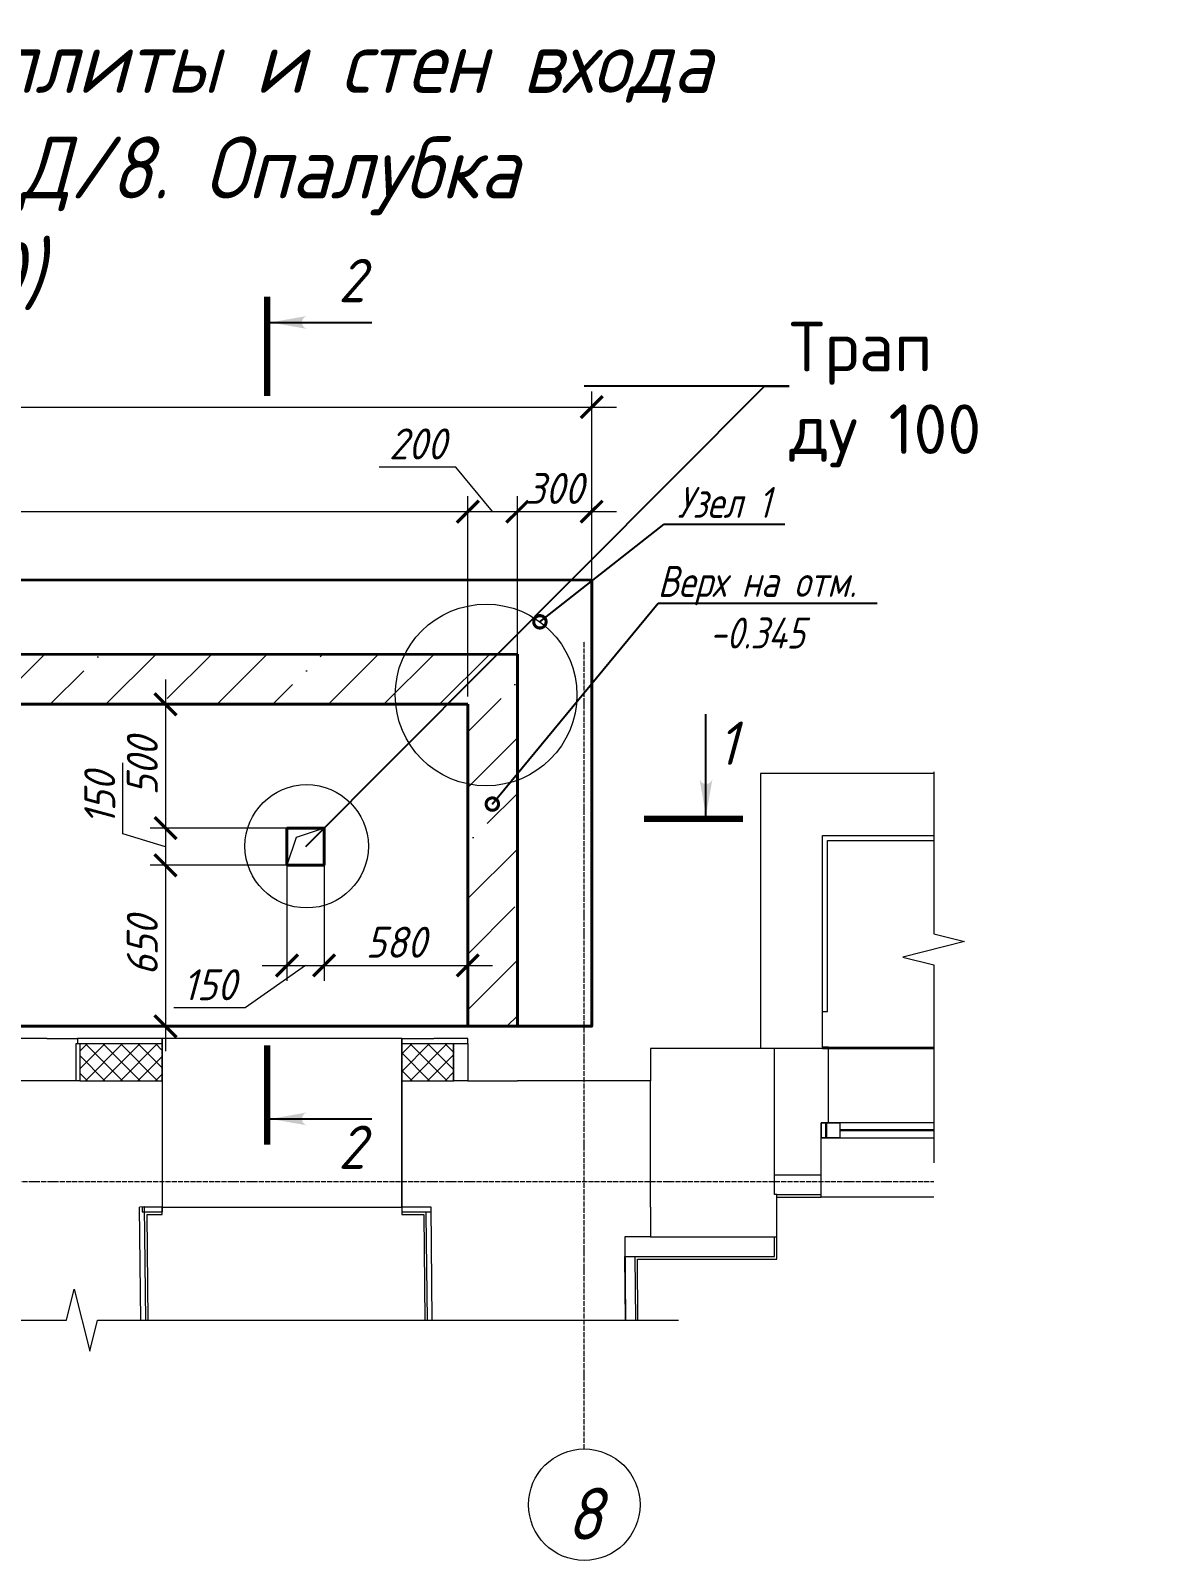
# Model space of a CAD drawing. Header units: millimetres. Extents: x 504091 to 2165846, y 135022 to 442887.
# Drawn here: x 1502126 to 1506678, y 269127 to 275304 of the extents above; entities that cross this region are included whole.
import ezdxf
from ezdxf import colors
from ezdxf.entities.mleader import LeaderData, LeaderLine
from ezdxf.math import Vec2, Vec3

# ---------------------------------------------------------------- set-up
doc = ezdxf.new("R2010")
doc.units = ezdxf.units.MM
for name, pattern in [('ADSK_Линия сетки', [25, 20, -2.5, 0, -2.5]), ('IMPORT-ADSK_Штриховая_ш3 п1_5 _2_', [4.5, 3, -1.5]), ('осеваяX2', [4, 2.5, -0.5, 0.5, -0.5])]:
    doc.linetypes.add(name, pattern=pattern)
doc.layers.get('Defpoints').update_dxf_attribs({"color": 255})
for name, color, linetype, lineweight in [('+АР_Вспомогательная', 7, 'Continuous', 9), ('_ Окна', 7, 'Continuous', 30), ('A-DETL', 90, 'Continuous', 9), ('A-DETL-GENF', 92, 'Continuous', 18), ('A-DETL-MEDM', 33, 'Continuous', 9), ('A-DETL-THIN', 151, 'Continuous', 18), ('Аннотация', 7, 'Continuous', 9), ('Барболитна входные группы План подвала_dwg', 252, 'Continuous', 9), ('Монолит тонкий', 204, 'Continuous', 9), ('Обобщенные модели', 7, 'Continuous', 18), ('Окна', 7, 'Continuous', 18), ('Оси', 165, 'осеваяX2', 13), ('Размер', 7, 'Continuous', 13), ('Размеры КР', 164, 'Continuous', 9)]:
    doc.layers.add(name, color=color, linetype=linetype, lineweight=lineweight)
for name, color, linetype in [('PS_Обозначения', 7, 'Continuous'), ('SGRAND', 7, 'Continuous'), ('Контур', 7, 'Continuous')]:
    doc.layers.add(name, color=color, linetype=linetype)
doc.layers.add('ВСПОМОГАТЕЛЬНЫЙ', color=52, linetype='Continuous', lineweight=5, plot=False)
doc.styles.add('GOST 2.304_new', font='isocpeur.ttf', dxfattribs={"width": 0.9, "oblique": 15})
doc.styles.add('PDF ISOCPEUR', font='isocpeur.ttf')
doc.dimstyles.new('SPDS 1_50', dxfattribs={"dimscale": 50, "dimtxt": 2.5, "dimasz": 1.77, "dimexe": 1.25, "dimexo": 0.625, "dimtad": 1, "dimdec": 0, "dimrnd": 0.001, "dimzin": 9, "dimtxsty": 'GOST 2.304_new', "dimblk": 'ARCHTICK', "dimcen": 2.5, "dimdle": 2, "dimclrt": 256, "dimadec": 0, "dimazin": 2, "dimtfac": 0.75, "dimtdec": 0, "dimtmove": 1, "dimatfit": 3, "dimfxl": 0, "dimtolj": 1, "dimlwd": 9, "dimlwe": 9, "dimarcsym": 0})

# ---------------------------------------------------------------- blocks, each defined once
blk = doc.blocks.new('Барболитна входные группы План подвала_dwg_окна_rehau_двупольное - 1360х1320Н ОК33-3751932-План подвала-498517-5')
at = {"layer": '_ Окна'}
for p, q in [((-680, -105), (-680, -45)), ((-624, -75), (-245.8, -75))]:
    blk.add_line(p, q, dxfattribs=at)
at = {"layer": '_ Окна', "color": 250, "lineweight": 18, "flags": 128}
blk.add_lwpolyline([(-624, -45), (-624, -105), (-700, -105), (-700, -45)], close=True, dxfattribs=at)
at = {"layer": 'Окна', "flags": 128}
blk.add_lwpolyline([(-245.8, -45), (-624, -45), (-700, -45), (-700, -105), (-624, -105), (-245.8, -105)], dxfattribs=at)
blk = doc.blocks.new('_ArchTick')
at = {"color": 0, "linetype": 'ByBlock', "const_width": 0.15}
blk.add_lwpolyline([(-0.5, -0.5), (0.5, 0.5)], dxfattribs=at)
blk = doc.blocks.new('*D3618')
at = {"layer": 'Defpoints', "color": 0, "lineweight": 20, "transparency": 16777216}
for p in [(1503890.5, 273361.6), (1499215.5, 272583.6), (1503890.5, 272583.6)]:
    blk.add_point(p, dxfattribs=at)
at = {"layer": 'Размеры КР', "color": 0, "lineweight": 9, "transparency": 16777216}
for p, q in [((1499215.5, 272614.9), (1499215.5, 273424.1)), ((1503890.5, 272614.9), (1503890.5, 273424.1)), ((1499115.5, 273361.6), (1503990.5, 273361.6))]:
    blk.add_line(p, q, dxfattribs=at)
at = {"layer": 'Размеры КР', "color": 0, "lineweight": 9, "transparency": 16777216, "xscale": 88.5, "yscale": 88.5, "zscale": 88.5, "rotation": 180}
blk.add_blockref('_ArchTick', (1499215.5, 273361.6), dxfattribs=at)
at = {"layer": 'Размеры КР', "color": 0, "lineweight": 9, "transparency": 16777216, "xscale": 88.5, "yscale": 88.5, "zscale": 88.5}
blk.add_blockref('_ArchTick', (1503890.5, 273361.6), dxfattribs=at)
at = {"layer": 'Размеры КР', "lineweight": 20, "transparency": 16777216, "insert": (1501553, 273455.3), "char_height": 125, "attachment_point": 5, "style": 'GOST 2.304_new'}
blk.add_mtext('\\A1;4675', dxfattribs=at)
blk = doc.blocks.new('*D3619')
at = {"layer": 'Defpoints', "color": 0, "lineweight": 20, "transparency": 16777216}
for p in [(1504090.5, 273361.6), (1504090.5, 272726.9), (1503890.5, 272583.6)]:
    blk.add_point(p, dxfattribs=at)
at = {"layer": 'Размеры КР', "color": 0, "lineweight": 9, "transparency": 16777216}
for p, q in [((1503842.6, 273541.3), (1503532.8, 273541.3)), ((1503990.5, 273361.6), (1503842.6, 273541.3)), ((1503890.5, 272614.9), (1503890.5, 273424.1)), ((1504090.5, 272758.2), (1504090.5, 273424.1)), ((1503790.5, 273361.6), (1504190.5, 273361.6))]:
    blk.add_line(p, q, dxfattribs=at)
at = {"layer": 'Размеры КР', "color": 0, "lineweight": 9, "transparency": 16777216, "xscale": 88.5, "yscale": 88.5, "zscale": 88.5, "rotation": 180}
blk.add_blockref('_ArchTick', (1503890.5, 273361.6), dxfattribs=at)
at = {"layer": 'Размеры КР', "color": 0, "lineweight": 9, "transparency": 16777216, "xscale": 88.5, "yscale": 88.5, "zscale": 88.5}
blk.add_blockref('_ArchTick', (1504090.5, 273361.6), dxfattribs=at)
at = {"layer": 'Размеры КР', "lineweight": 20, "transparency": 16777216, "insert": (1503687.7, 273635), "char_height": 125, "attachment_point": 5, "style": 'GOST 2.304_new'}
blk.add_mtext('\\A1;200', dxfattribs=at)
blk = doc.blocks.new('*D3620')
at = {"layer": 'Defpoints', "color": 0, "lineweight": 20, "transparency": 16777216}
for p in [(1504390.5, 273361.6), (1504390.5, 272969.3), (1504090.5, 272726.9)]:
    blk.add_point(p, dxfattribs=at)
at = {"layer": 'Размеры КР', "color": 0, "lineweight": 9, "transparency": 16777216}
for p, q in [((1504090.5, 272758.2), (1504090.5, 273424.1)), ((1504390.5, 273000.5), (1504390.5, 273424.1)), ((1503990.5, 273361.6), (1504490.5, 273361.6))]:
    blk.add_line(p, q, dxfattribs=at)
at = {"layer": 'Размеры КР', "color": 0, "lineweight": 9, "transparency": 16777216, "xscale": 88.5, "yscale": 88.5, "zscale": 88.5, "rotation": 180}
blk.add_blockref('_ArchTick', (1504090.5, 273361.6), dxfattribs=at)
at = {"layer": 'Размеры КР', "color": 0, "lineweight": 9, "transparency": 16777216, "xscale": 88.5, "yscale": 88.5, "zscale": 88.5}
blk.add_blockref('_ArchTick', (1504390.5, 273361.6), dxfattribs=at)
at = {"layer": 'Размеры КР', "lineweight": 20, "transparency": 16777216, "insert": (1504240.5, 273455.3), "char_height": 125, "attachment_point": 5, "style": 'GOST 2.304_new'}
blk.add_mtext('\\A1;300', dxfattribs=at)
blk = doc.blocks.new('*D3621')
at = {"layer": 'Defpoints', "color": 0, "lineweight": 20, "transparency": 16777216}
for p in [(1504390.5, 273784), (1498715.5, 273083.7), (1504390.5, 273086)]:
    blk.add_point(p, dxfattribs=at)
at = {"layer": 'Размеры КР', "color": 0, "lineweight": 9, "transparency": 16777216}
for p, q in [((1498715.5, 273115), (1498715.5, 273846.5)), ((1504390.5, 273117.2), (1504390.5, 273846.5)), ((1498615.5, 273784), (1504490.5, 273784))]:
    blk.add_line(p, q, dxfattribs=at)
at = {"layer": 'Размеры КР', "color": 0, "lineweight": 9, "transparency": 16777216, "xscale": 88.5, "yscale": 88.5, "zscale": 88.5, "rotation": 180}
blk.add_blockref('_ArchTick', (1498715.5, 273784), dxfattribs=at)
at = {"layer": 'Размеры КР', "color": 0, "lineweight": 9, "transparency": 16777216, "xscale": 88.5, "yscale": 88.5, "zscale": 88.5}
blk.add_blockref('_ArchTick', (1504390.5, 273784), dxfattribs=at)
at = {"layer": 'Размеры КР', "lineweight": 20, "transparency": 16777216, "insert": (1501553, 273877.7), "char_height": 125, "attachment_point": 5, "style": 'GOST 2.304_new'}
blk.add_mtext('\\A1;5675', dxfattribs=at)
blk = doc.blocks.new('_DotSmall')
at = {"color": 0, "linetype": 'ByBlock', "lineweight": 35, "const_width": 0.5}
blk.add_lwpolyline([(-0.0625, 0, 1), (0.0625, 0, 1)], format="xyb", close=True, dxfattribs=at)
blk = doc.blocks.new('_None')
blk = doc.blocks.new('*D4294')
at = {"layer": 'Defpoints', "color": 0, "lineweight": 20, "transparency": 16777216}
for p in [(1503160.3, 272008.5), (1503310.3, 271984), (1503310.3, 271529.1)]:
    blk.add_point(p, dxfattribs=at)
at = {"layer": 'Размеры КР', "color": 0, "lineweight": 9, "transparency": 16777216}
for p, q in [((1503160.3, 271977.3), (1503160.3, 271466.6)), ((1503310.3, 271952.7), (1503310.3, 271466.6)), ((1503235.3, 271529.1), (1502991.6, 271357.4)), ((1503060.3, 271529.1), (1503410.3, 271529.1)), ((1502991.6, 271357.4), (1502704.3, 271357.4))]:
    blk.add_line(p, q, dxfattribs=at)
at = {"layer": 'Размеры КР', "color": 0, "lineweight": 9, "transparency": 16777216, "xscale": 88.5, "yscale": 88.5, "zscale": 88.5, "rotation": 180}
blk.add_blockref('_ArchTick', (1503160.3, 271529.1), dxfattribs=at)
at = {"layer": 'Размеры КР', "color": 0, "lineweight": 9, "transparency": 16777216, "xscale": 88.5, "yscale": 88.5, "zscale": 88.5}
blk.add_blockref('_ArchTick', (1503310.3, 271529.1), dxfattribs=at)
at = {"layer": 'Размеры КР', "lineweight": 20, "transparency": 16777216, "insert": (1502848, 271451.2), "char_height": 125, "attachment_point": 5, "style": 'GOST 2.304_new'}
blk.add_mtext('\\A1;150', dxfattribs=at)
blk = doc.blocks.new('*D4295')
at = {"layer": 'Defpoints', "color": 0, "lineweight": 20, "transparency": 16777216}
for p in [(1503310.3, 271984), (1503890.5, 271792.7), (1503890.5, 271529.1)]:
    blk.add_point(p, dxfattribs=at)
at = {"layer": 'Размеры КР', "color": 0, "lineweight": 9, "transparency": 16777216}
for p, q in [((1503310.3, 271952.7), (1503310.3, 271466.6)), ((1503890.5, 271761.4), (1503890.5, 271466.6)), ((1503210.3, 271529.1), (1503990.5, 271529.1))]:
    blk.add_line(p, q, dxfattribs=at)
at = {"layer": 'Размеры КР', "color": 0, "lineweight": 9, "transparency": 16777216, "xscale": 88.5, "yscale": 88.5, "zscale": 88.5, "rotation": 180}
blk.add_blockref('_ArchTick', (1503310.3, 271529.1), dxfattribs=at)
at = {"layer": 'Размеры КР', "color": 0, "lineweight": 9, "transparency": 16777216, "xscale": 88.5, "yscale": 88.5, "zscale": 88.5}
blk.add_blockref('_ArchTick', (1503890.5, 271529.1), dxfattribs=at)
at = {"layer": 'Размеры КР', "lineweight": 20, "transparency": 16777216, "insert": (1503600.4, 271622.9), "char_height": 125, "attachment_point": 5, "style": 'GOST 2.304_new'}
blk.add_mtext('\\A1;580', dxfattribs=at)
blk = doc.blocks.new('*D4296')
at = {"layer": 'Defpoints', "color": 0, "lineweight": 20, "transparency": 16777216}
for p in [(1503219.4, 272583.6), (1502670.4, 272083.5), (1503219.4, 272083.5)]:
    blk.add_point(p, dxfattribs=at)
at = {"layer": 'Размеры КР', "color": 0, "lineweight": 9, "transparency": 16777216}
for p, q in [((1502670.4, 272683.6), (1502670.4, 271983.5)), ((1503188.2, 272583.6), (1502607.9, 272583.6)), ((1503188.2, 272083.5), (1502607.9, 272083.5))]:
    blk.add_line(p, q, dxfattribs=at)
at = {"layer": 'Размеры КР', "color": 0, "lineweight": 9, "transparency": 16777216, "xscale": 88.5, "yscale": 88.5, "zscale": 88.5}
for p, rotation in [((1502670.4, 272583.6), 90), ((1502670.4, 272083.5), 270)]:
    blk.add_blockref('_ArchTick', p, dxfattribs=dict(at, rotation=rotation))
at = {"layer": 'Размеры КР', "lineweight": 20, "transparency": 16777216, "insert": (1502576.7, 272333.6), "char_height": 125, "attachment_point": 5, "rotation": 90, "style": 'GOST 2.304_new'}
blk.add_mtext('\\A1;500', dxfattribs=at)
blk = doc.blocks.new('*D4297')
at = {"layer": 'Defpoints', "color": 0, "lineweight": 20, "transparency": 16777216}
for p in [(1503219.4, 272083.5), (1502670.4, 271933.5), (1503235.3, 271933.5)]:
    blk.add_point(p, dxfattribs=at)
at = {"layer": 'Размеры КР', "color": 0, "lineweight": 9, "transparency": 16777216}
for p, q in [((1502498.5, 272060.1), (1502498.5, 272347.3)), ((1502670.4, 272183.5), (1502670.4, 271833.5)), ((1502670.4, 272008.5), (1502498.5, 272060.1)), ((1503188.2, 272083.5), (1502607.9, 272083.5)), ((1503204, 271933.5), (1502607.9, 271933.5))]:
    blk.add_line(p, q, dxfattribs=at)
at = {"layer": 'Размеры КР', "color": 0, "lineweight": 9, "transparency": 16777216, "xscale": 88.5, "yscale": 88.5, "zscale": 88.5}
for p, rotation in [((1502670.4, 272083.5), 90), ((1502670.4, 271933.5), 270)]:
    blk.add_blockref('_ArchTick', p, dxfattribs=dict(at, rotation=rotation))
at = {"layer": 'Размеры КР', "lineweight": 20, "transparency": 16777216, "insert": (1502404.8, 272203.7), "char_height": 125, "attachment_point": 5, "rotation": 90, "style": 'GOST 2.304_new'}
blk.add_mtext('\\A1;150', dxfattribs=at)
blk = doc.blocks.new('*D4298')
at = {"layer": 'Defpoints', "color": 0, "lineweight": 20, "transparency": 16777216}
for p in [(1503235.3, 271933.5), (1502670.4, 271283.6), (1503010.6, 271283.6)]:
    blk.add_point(p, dxfattribs=at)
at = {"layer": 'Размеры КР', "color": 0, "lineweight": 9, "transparency": 16777216}
for p, q in [((1502670.4, 272033.5), (1502670.4, 271183.6)), ((1503204, 271933.5), (1502607.9, 271933.5)), ((1502979.4, 271283.6), (1502607.9, 271283.6))]:
    blk.add_line(p, q, dxfattribs=at)
at = {"layer": 'Размеры КР', "color": 0, "lineweight": 9, "transparency": 16777216, "xscale": 88.5, "yscale": 88.5, "zscale": 88.5}
for p, rotation in [((1502670.4, 271933.5), 90), ((1502670.4, 271283.6), 270)]:
    blk.add_blockref('_ArchTick', p, dxfattribs=dict(at, rotation=rotation))
at = {"layer": 'Размеры КР', "lineweight": 20, "transparency": 16777216, "insert": (1502576.7, 271608.6), "char_height": 125, "attachment_point": 5, "rotation": 90, "style": 'GOST 2.304_new'}
blk.add_mtext('\\A1;650', dxfattribs=at)

msp = doc.modelspace()

# ---------------------------------------------------------------- hatches: boundary and pattern name
at = {"layer": 'A-DETL-GENF', "lineweight": 9}
h = msp.add_hatch(dxfattribs=at)
h.set_pattern_fill('FP7_13', style=0, pattern_type=2)
h.set_pattern_definition([(45, (1535054.935, 273012.195), (-35.35534, 35.35534), []), (135, (1535054.935, 273012.195), (-35.35534, -35.35534), [])])
h.paths.add_polyline_path([(1502522.5099, 271063.6094), (1502656.9286, 271063.6094), (1502656.9286, 271213.6094), (1502324.7611, 271213.6094), (1502324.7611, 271063.6094)])
h = msp.add_hatch(dxfattribs=at)
h.set_pattern_fill('FP7_14', style=0, pattern_type=2)
h.set_pattern_definition([(45, (1535162.876, 273012.195), (-35.35534, 35.35534), []), (135, (1535162.876, 273012.195), (-35.35534, -35.35534), [])])
h.paths.add_polyline_path([(1503832.7018, 271063.6094), (1503832.7018, 271213.6094), (1503623.9286, 271213.6094), (1503623.9286, 271063.6094)])
at = {"layer": 'A-DETL-GENF'}
msp.add_hatch(color=251, dxfattribs=at).paths.add_polyline_path([(1505346.5873, 271193.6094), (1505346.5873, 271198.6094), (1505321.5873, 271198.6094), (1505321.5873, 271193.6094)])
at = {"layer": 'PS_Обозначения', "ltscale": 50}
for points in [[(1503093.3514, 274125.5505), (1503243.3514, 274099.1505, -0.839099631), (1503243.3514, 274151.9505)], [(1504851.7938, 272134.0316), (1504878.1938, 272284.0316, -0.839099631), (1504825.3938, 272284.0316)], [(1503093.3514, 270909.4835), (1503243.3514, 270935.8835, 0.839099631), (1503243.3514, 270883.0835)]]:
    msp.add_hatch(color=256, dxfattribs=at).paths.add_polyline_path(points, flags=0)
at = {"layer": 'SGRAND', "lineweight": 20}
h = msp.add_hatch(dxfattribs=at)
h.set_pattern_fill('ANSI35', color=256, scale=50)
h.paths.add_polyline_path([(1504090.4573, 272785.8325), (1499015.4573, 272783.8325), (1499015.4573, 271283.6094), (1499215.4573, 271283.6094), (1499215.4573, 272583.6094), (1503890.4573, 272583.6094), (1503890.4573, 271283.6094), (1504090.4573, 271283.6094)])

# ---------------------------------------------------------------- linework, layer by layer
at = {"layer": '+АР_Вспомогательная', "color": 7, "linetype": 'Continuous', "ltscale": 50}
for points in [[(1505770.7899, 272310.6547), (1505770.7899, 271656.9469), (1505895.7899, 271625.6969), (1505645.7899, 271563.1969), (1505770.7899, 271531.9469), (1505770.7899, 270732.4474)], [(1497547.6769, 270096.6035), (1502270.6886, 270096.6035), (1502301.9386, 270221.6035), (1502364.4386, 269971.6035), (1502395.6886, 270096.6035), (1504740.3083, 270096.6035)]]:
    msp.add_lwpolyline(points, dxfattribs=at)
at = {"layer": 'A-DETL', "color": 18, "true_color": 0x000000}
for p, q in [((1505341.5873, 271343.6094), (1505341.5873, 272033.6094)), ((1505341.5873, 272033.6094), (1505770.7899, 272033.6094)), ((1505321.5873, 271343.6094), (1505341.5873, 271343.6094)), ((1502191.4203, 271233.6094), (1502315.4573, 271233.6094)), ((1502310.4573, 271063.6094), (1502310.4573, 271213.6094)), ((1502310.4573, 271213.6094), (1502315.4573, 271213.6094)), ((1502656.9286, 271213.6094), (1502656.9286, 271233.6094)), ((1505127.9404, 270683.6094), (1505127.9404, 271193.6094)), ((1504627.9404, 270553.6094), (1504627.9404, 271063.6094)), ((1505316.5873, 270593.6094), (1505316.5873, 270683.6094)), ((1505137.9404, 270603.6094), (1505316.5873, 270603.6094)), ((1505137.9404, 270593.6094), (1505316.5873, 270593.6094)), ((1502585.5411, 270553.8242), (1502565.5423, 270553.6094)), ((1502575.5428, 270553.6094), (1502575.5428, 270533.6094)), ((1502575.5428, 270533.6094), (1502595.7588, 270533.6094)), ((1502590.4517, 270096.6035), (1502585.5411, 270553.8242)), ((1502595.7588, 270533.6094), (1502656.9286, 270533.6094)), ((1502600.4523, 270096.6035), (1502595.8662, 270523.6094)), ((1502595.8662, 270523.6094), (1502656.9286, 270523.6094)), ((1502656.9286, 270523.6094), (1502656.9286, 270553.6094)), ((1503623.9286, 270553.6094), (1503623.9286, 270523.6094)), ((1503623.9286, 270533.6094), (1503722.8653, 270533.6094)), ((1503623.9286, 270523.6094), (1503712.9665, 270523.6094)), ((1503712.9665, 270523.6094), (1503717.31, 270096.6035)), ((1503722.9671, 270523.6094), (1503722.8653, 270533.6094)), ((1503722.8653, 270533.6094), (1503742.6629, 270533.6094)), ((1503742.8664, 270533.6117), (1503722.8674, 270533.4083)), ((1503727.3105, 270096.6035), (1503722.9671, 270523.6094)), ((1503742.6629, 270533.6094), (1503742.6629, 270553.6094)), ((1504627.9404, 270433.6094), (1504523.9239, 270433.6094)), ((1504523.9239, 270433.6094), (1504523.9239, 270353.6094)), ((1505127.9404, 270353.6094), (1505127.9404, 270433.6094)), ((1505137.9404, 270343.6094), (1505137.9404, 270433.6094)), ((1504523.9239, 270353.6094), (1505127.9404, 270353.6094)), ((1504524.7376, 270353.6187), (1504564.7355, 270354.0255)), ((1504527.3519, 270096.6035), (1504524.7376, 270353.6187)), ((1504564.7355, 270354.0255), (1504567.3539, 270096.6035)), ((1504577.3544, 270096.6035), (1504574.842, 270343.6094)), ((1504574.842, 270343.6094), (1505137.9404, 270343.6094))]:
    msp.add_line(p, q, dxfattribs=at)
at = {"layer": 'A-DETL', "color": 18, "linetype": 'IMPORT-ADSK_Штриховая_ш3 п1_5 _2_', "lineweight": 18, "true_color": 0x000000}
for p, q in [((1502656.9286, 271063.6094), (1502656.9286, 271213.6094)), ((1503833.9286, 271063.6094), (1503833.9286, 271213.6094)), ((1502655.6129, 271063.6094), (1502656.9286, 271063.6094)), ((1503832.7018, 271063.6094), (1503833.9286, 271063.6094))]:
    msp.add_line(p, q, dxfattribs=at)
at = {"layer": 'A-DETL', "color": 18, "lineweight": 18, "true_color": 0x000000}
for p, q in [((1503623.9286, 271233.6094), (1503753.9286, 271233.6094)), ((1505346.5873, 271198.6094), (1505770.7899, 271198.6094)), ((1505346.5873, 271193.6094), (1505770.7899, 271193.6094)), ((1502523.9286, 271063.6094), (1502656.9286, 271063.6094)), ((1503623.9286, 271063.6094), (1503753.9286, 271063.6094)), ((1505137.9404, 270603.6094), (1505127.9404, 270603.6094)), ((1505770.7899, 270593.6094), (1505316.5873, 270593.6094)), ((1502656.9286, 270553.6094), (1502633.9286, 270553.6094)), ((1503633.9286, 270553.6094), (1503623.9286, 270553.6094))]:
    msp.add_line(p, q, dxfattribs=at)
at = {"layer": 'A-DETL-MEDM', "color": 18, "true_color": 0x000000}
for p, q in [((1505770.7899, 272303.6094), (1505071.5873, 272303.6094)), ((1505071.5873, 272303.6094), (1505071.5873, 271193.6094)), ((1505321.5873, 271198.6094), (1505321.5873, 272053.6094)), ((1505321.5873, 272053.6094), (1505770.7899, 272053.6094)), ((1505321.5873, 271193.6094), (1504627.9404, 271193.6094)), ((1504627.9404, 271193.6094), (1504627.9404, 271063.6094)), ((1505346.5873, 270893.6094), (1505346.5873, 271193.6094)), ((1502324.7611, 271063.6094), (1497590.5993, 271063.6094)), ((1503890.4573, 271063.6094), (1503833.9286, 271063.6094)), ((1504627.9404, 271063.6094), (1504090.4573, 271063.6094)), ((1505316.5873, 270683.6094), (1505316.5873, 270833.6094)), ((1505127.9404, 270603.6094), (1505127.9404, 270683.6094)), ((1505127.9404, 270683.6094), (1505316.5873, 270683.6094)), ((1505137.9404, 270433.6094), (1505137.9404, 270603.6094)), ((1502570.4505, 270096.6035), (1502565.5423, 270553.6094)), ((1502633.9286, 270553.6094), (1502575.5428, 270553.6094)), ((1503742.6629, 270553.6094), (1503633.9286, 270553.6094)), ((1503747.3115, 270096.6035), (1503742.6629, 270553.6094)), ((1504627.9404, 270553.6094), (1504627.9404, 270433.6094)), ((1504523.9239, 270433.6094), (1504527.3519, 270096.6035)), ((1504627.9404, 270433.6094), (1505137.9404, 270433.6094))]:
    msp.add_line(p, q, dxfattribs=at)
at = {"layer": 'A-DETL-THIN', "color": 18, "true_color": 0x000000}
for p, q in [((1502191.4203, 271233.6094), (1497590.5993, 271233.6094)), ((1502656.9286, 271233.6094), (1502315.4573, 271233.6094)), ((1502315.4573, 271233.6094), (1502315.4573, 271213.6094)), ((1502315.4573, 271213.6094), (1502656.9286, 271213.6094)), ((1502324.7611, 271213.6094), (1502324.7611, 271063.6094)), ((1503623.9286, 271233.6094), (1503623.9286, 271213.6094)), ((1503623.9286, 271213.6094), (1503623.9286, 271063.6094)), ((1503623.9286, 271213.6094), (1503890.4573, 271213.6094)), ((1503890.4173, 271233.6094), (1503753.9286, 271233.6094)), ((1503832.7018, 271063.6094), (1503832.7018, 271213.6094)), ((1503890.4573, 271213.6094), (1503890.4173, 271233.6094)), ((1503890.4573, 271213.6094), (1503890.4573, 271063.6094)), ((1505346.5873, 271198.6094), (1505321.5873, 271198.6094)), ((1505321.5873, 271198.6094), (1505321.5873, 271193.6094)), ((1505321.5873, 271193.6094), (1505346.5873, 271193.6094)), ((1505346.5873, 271193.6094), (1505346.5873, 271198.6094)), ((1502324.7611, 271063.6094), (1502522.6129, 271063.6094)), ((1503753.9286, 271063.6094), (1503832.7018, 271063.6094)), ((1503890.4573, 271063.6094), (1504090.4573, 271063.6094))]:
    msp.add_line(p, q, dxfattribs=at)
at = {"layer": 'Defpoints', "lineweight": 20}
msp.add_circle((1503240.1679, 272010.3685), 249.0868, dxfattribs=at)
at = {"layer": 'PS_Обозначения', "ltscale": 50}
for points in [[(1503080.8514, 274228.9766, 25, 25, 0), (1503080.8514, 273828.9766, 0, 0, 0)], [(1504601.7938, 272121.5316, 25, 25, 0), (1505001.7938, 272121.5316, 0, 0, 0)], [(1503080.8514, 270806.0574, 25, 25, 0), (1503080.8514, 271206.0574, 0, 0, 0)]]:
    msp.add_lwpolyline(points, format="xyseb", dxfattribs=at)
for points in [[(1503093.3514, 274125.5505), (1503503.2425, 274125.5505)], [(1504851.7938, 272134.0316), (1504851.7938, 272543.9227)], [(1503093.3514, 270909.4835), (1503503.2425, 270909.4835)]]:
    msp.add_lwpolyline(points, dxfattribs=at)
at = {"layer": 'ВСПОМОГАТЕЛЬНЫЙ', "color": 6}
for p, q in [((1502656.9286, 271233.6094), (1502656.9286, 270533.6094)), ((1503623.9286, 271233.6094), (1503623.9286, 270533.6094))]:
    msp.add_line(p, q, dxfattribs=at)
at = {"layer": 'Контур', "lineweight": 20}
msp.add_circle((1504360.6518, 269351.7437), 225, dxfattribs=at)
at = {"layer": 'Монолит тонкий', "lineweight": 40, "ltscale": 100}
for p, q in [((1504090.4573, 272785.8325), (1499015.4573, 272783.8325)), ((1504090.4573, 271283.6094), (1504090.4573, 272785.8325)), ((1503890.4573, 272583.6094), (1499015.4573, 272583.6094)), ((1503890.4573, 272583.6094), (1503890.4573, 271283.6094)), ((1503310.2531, 272083.5155), (1503160.2531, 272083.5155)), ((1503160.2531, 272083.5155), (1503160.2531, 271933.5155)), ((1503310.2531, 271933.5155), (1503310.2531, 272083.5155)), ((1503160.2531, 271933.5155), (1503310.2531, 271933.5155))]:
    msp.add_line(p, q, dxfattribs=at)
msp.add_lwpolyline([(1498715.4573, 271283.6094), (1498715.4573, 273083.7143), (1504390.4573, 273085.9508), (1504390.4573, 271283.6094)], close=True, dxfattribs=at)
at = {"layer": 'Обобщенные модели'}
for p, q in [((1503160.2531, 271933.5155), (1503160.2531, 272083.5155)), ((1503160.2531, 272083.5155), (1503310.2531, 272083.5155)), ((1503197.7531, 272046.0155), (1503160.2531, 271933.5155)), ((1503310.2531, 272083.5155), (1503197.7531, 272046.0155)), ((1503310.2531, 272083.5155), (1503310.2531, 271933.5155)), ((1503310.2531, 271933.5155), (1503160.2531, 271933.5155))]:
    msp.add_line(p, q, dxfattribs=at)
at = {"layer": 'Оси', "linetype": 'ADSK_Линия сетки'}
for p, q in [((1504360.6518, 269576.7437), (1504360.6518, 272837.4586)), ((1497023.1133, 270657.2914), (1505770.7899, 270657.2914))]:
    msp.add_line(p, q, dxfattribs=at)
at = {"layer": 'Размеры КР', "lineweight": 20}
msp.add_lwpolyline([(1499015.4573, 271283.6094), (1499014.8661, 272783.8323), (1504090.4573, 272785.8325), (1504090.4573, 271283.6094)], dxfattribs=at)
msp.add_lwpolyline([(1502656.9286, 270553.6094), (1503623.9286, 270553.6094), (1503623.9286, 271233.6094), (1502656.9286, 271233.6094)], close=True, dxfattribs=at)
msp.add_circle((1503964.2066, 272621.234), 366.7406, dxfattribs=at)

# ---------------------------------------------------------------- block references
at = {"layer": 'Барболитна входные группы План подвала_dwg', "color": 7}
msp.add_blockref('Барболитна входные группы План подвала_dwg_окна_rehau_двупольное - 1360х1320Н ОК33-3751932-План подвала-498517-5', (1506016.5873, 270938.6094), dxfattribs=at)

# ---------------------------------------------------------------- texts
at = {"layer": 'PS_Обозначения', "style": 'GOST 2.304_new', "oblique": 15, "width": 0.9}
for s, p in [('2', (1503367.5631, 274207.3692)), ('1', (1504899.0706, 272339.2692)), ('2', (1503367.5631, 270707.7264))]:
    msp.add_text(s, height=175, dxfattribs=at).set_placement(p)
at = {"layer": 'Аннотация', "lineweight": 9, "insert": (1498288.8034, 275302.3355), "char_height": 250, "attachment_point": 1, "line_spacing_factor": 1.022766, "style": 'GOST 2.304_new'}
msp.add_mtext_dynamic_manual_height_columns('\\pi577.38058;Схема фундаментной плиты и стен входа \\P\\pi780.39223;в подвал №5 в осях Д/8. Опалубка  \\P\\pi2851.08143;(М 1:50)', width=6890.720953, gutter_width=2500, heights=[1983.7092], dxfattribs=at)
at = {"layer": 'Оси', "insert": (1504360.2364, 269315.2914), "char_height": 210, "width": 139.32, "attachment_point": 5, "line_spacing_factor": 1.022766, "style": 'GOST 2.304_new'}
msp.add_mtext('\\pt53.9994,108.0009,162.0003,215.9997,269.9991,324.0006,378,431.9994,486.0009,540.0003,593.9997,647.9991,702.0006,756,809.9994,864.0009,918.0003,971.9997,1025.9991,1080.0006,1134,1187.9994,1242.0009,1296.0003,1349.9997,1403.9991,1458.0006,1512,1565.9994,1620.0009,1674.0003,1727.9997;8', dxfattribs=at)

# ---------------------------------------------------------------- dimensions: what is measured, and where the dimension line sits
at = {"layer": 'Размеры КР', "lineweight": 20}
for base, p1, p2, picture, middle in [((1504390.4573, 273783.9699), (1498715.4573, 273083.7143), (1504390.4573, 273085.9508), '*D3621', (1501552.9573, 273877.7199)), ((1503890.4573, 273361.5978), (1499215.4573, 272583.6094), (1503890.4573, 272583.6094), '*D3618', (1501552.9573, 273455.3478)), ((1503890.4573, 271529.117), (1503310.2531, 271983.967), (1503890.4573, 271792.6742), '*D4295', (1503600.3552, 271622.867))]:
    dim = msp.add_linear_dim(base=base, p1=p1, p2=p2, dimstyle='SPDS 1_50', dxfattribs=at)
    dim.commit()
    dim.dimension.update_dxf_attribs({"geometry": picture, "text_midpoint": middle})
for base, p1, p2, picture, middle in [((1504090.4573, 273361.5978), (1503890.4573, 272583.6094), (1504090.4573, 272726.9317), '*D3619', (1503811.3021, 273541.2668)), ((1504390.4573, 273361.5978), (1504090.4573, 272726.9317), (1504390.4573, 272969.2571), '*D3620', (1504240.4573, 273361.5978)), ((1503310.2531, 271529.117), (1503160.2531, 272008.5155), (1503310.2531, 271983.967), '*D4294', (1502960.3311, 271357.4439))]:
    dim = msp.add_linear_dim(base=base, p1=p1, p2=p2, dimstyle='SPDS 1_50', dxfattribs=at)
    dim.commit()
    dim.dimension.update_dxf_attribs({"geometry": picture, "text_midpoint": middle, "dimtype": 160})
for base, p1, p2, picture, middle in [((1502670.4105, 272083.5155), (1503219.4012, 272583.6094), (1503219.4012, 272083.5155), '*D4296', (1502576.6605, 272333.5625)), ((1502670.4105, 271933.5155), (1503219.4012, 272083.5155), (1503235.2531, 271933.5155), '*D4297', (1502404.7855, 272091.328)), ((1502670.4105, 271283.6094), (1503235.2531, 271933.5155), (1503010.6259, 271283.6094), '*D4298', (1502576.6605, 271608.5625))]:
    dim = msp.add_linear_dim(base=base, p1=p1, p2=p2, angle=90, dimstyle='SPDS 1_50', dxfattribs=at)
    dim.commit()
    dim.dimension.update_dxf_attribs({"geometry": picture, "text_midpoint": middle})

# ---------------------------------------------------------------- leaders
at = {"layer": 'Defpoints', "lineweight": 20}
ml = msp.add_multileader_mtext('Standard', dxfattribs=at)
ml.set_content('Трап \\Pду 100', color=256, style='PDF ISOCPEUR')
ml.set_leader_properties(color=256, linetype='ByLayer', lineweight=-1)
ml.set_arrow_properties(name='NONE')
ml.build(insert=Vec2(0, 0))
ml.multileader.update_dxf_attribs({"text_left_attachment_type": 6, "text_right_attachment_type": 6, "dogleg_length": 100, "arrow_head_size": 300})
ctx = ml.context
ctx.base_point, ctx.char_height, ctx.arrow_head_size, ctx.landing_gap_size, ctx.plane_origin = Vec3(1505188.1741, 273868.0037), 200, 300, 0, Vec3(1514936.465, 244044.2693)
ctx.left_attachment, ctx.right_attachment = 6, 6
notes = []
notes.append((ctx, [(0, (1, 1, 0), (1505088.1741, 273868.0037), (1, 0), 100, [(0, [(1503236.709, 272009.837)], 0, [])])]))
ctx.mtext.insert, ctx.mtext.width, ctx.mtext.flow_direction = Vec3(1505188.1741, 274128.0037), 1489.588336, 5
at = {"layer": 'Размер', "ltscale": 20}
ml = msp.add_multileader_mtext('Standard', dxfattribs=at)
ml.set_content('\\A1;{\\W0.8;Узел 1}', color=256, style='GOST 2.304_new')
ml.set_leader_properties()
ml.set_arrow_properties(name='DOTSMALL')
ml.build(insert=Vec2(0, 0))
ml.multileader.update_dxf_attribs({"text_left_attachment_type": 6, "text_right_attachment_type": 6, "dogleg_length": 1, "arrow_head_size": 100})
ctx = ml.context
ctx.base_point, ctx.char_height, ctx.arrow_head_size, ctx.landing_gap_size, ctx.plane_origin = Vec3(1504702.992, 273311.3538), 125, 100, 0, Vec3(1483052.9332, 418514.0401)
ctx.left_attachment, ctx.right_attachment, ctx.text_align_type = 6, 6, 1
notes.append((ctx, [(1, (1, 1, 0), (1504682.992, 273311.3538), (1, 0), 20, [(0, [(1504181.5051, 272916.666)], 0, [])])]))
ctx.mtext.insert, ctx.mtext.rotation, ctx.mtext.width, ctx.mtext.alignment, ctx.mtext.flow_direction = Vec3(1504923.9857, 273461.3538), 6.283185307, 854.743649, 2, 5
ml = msp.add_multileader_mtext('Standard', dxfattribs=at)
ml.set_content('\\A1;{\\W0.8;Верх на отм. -0.345}', color=256, style='GOST 2.304_new')
ml.set_leader_properties()
ml.set_arrow_properties(name='DOTSMALL')
ml.build(insert=Vec2(0, 0))
ml.multileader.update_dxf_attribs({"text_left_attachment_type": 6, "text_right_attachment_type": 6, "dogleg_length": 1, "arrow_head_size": 100})
ctx = ml.context
ctx.base_point, ctx.char_height, ctx.arrow_head_size, ctx.landing_gap_size, ctx.plane_origin = Vec3(1504679.1038, 272992.3038), 125, 100, 0, Vec3(1483164.4511, 418161.2325)
ctx.left_attachment, ctx.right_attachment, ctx.text_align_type = 6, 6, 1
notes.append((ctx, [(1, (1, 1, 0), (1504659.1038, 272992.3038), (1, 0), 20, [(0, [(1503989.4527, 272180.65)], 0, [])])]))
ctx.mtext.insert, ctx.mtext.rotation, ctx.mtext.width, ctx.mtext.alignment, ctx.mtext.flow_direction = Vec3(1505057.5734, 273142.3038), 6.283185307, 854.743649, 2, 5
for ctx, leaders in notes:
    for number, flags, end, landing, length, lines in leaders:
        leader = LeaderData()
        leader.index, (leader.has_last_leader_line, leader.has_dogleg_vector, leader.attachment_direction) = number, flags
        leader.last_leader_point, leader.dogleg_vector, leader.dogleg_length = Vec3(end), Vec3(landing), length
        for number, points, colour, breaks in lines:
            line = LeaderLine()
            line.index, line.vertices, line.color, line.breaks = number, Vec3.list(points), colors.encode_raw_color(colour), breaks
            leader.lines.append(line)
        ctx.leaders.append(leader)

doc.saveas('drawing.dxf')
